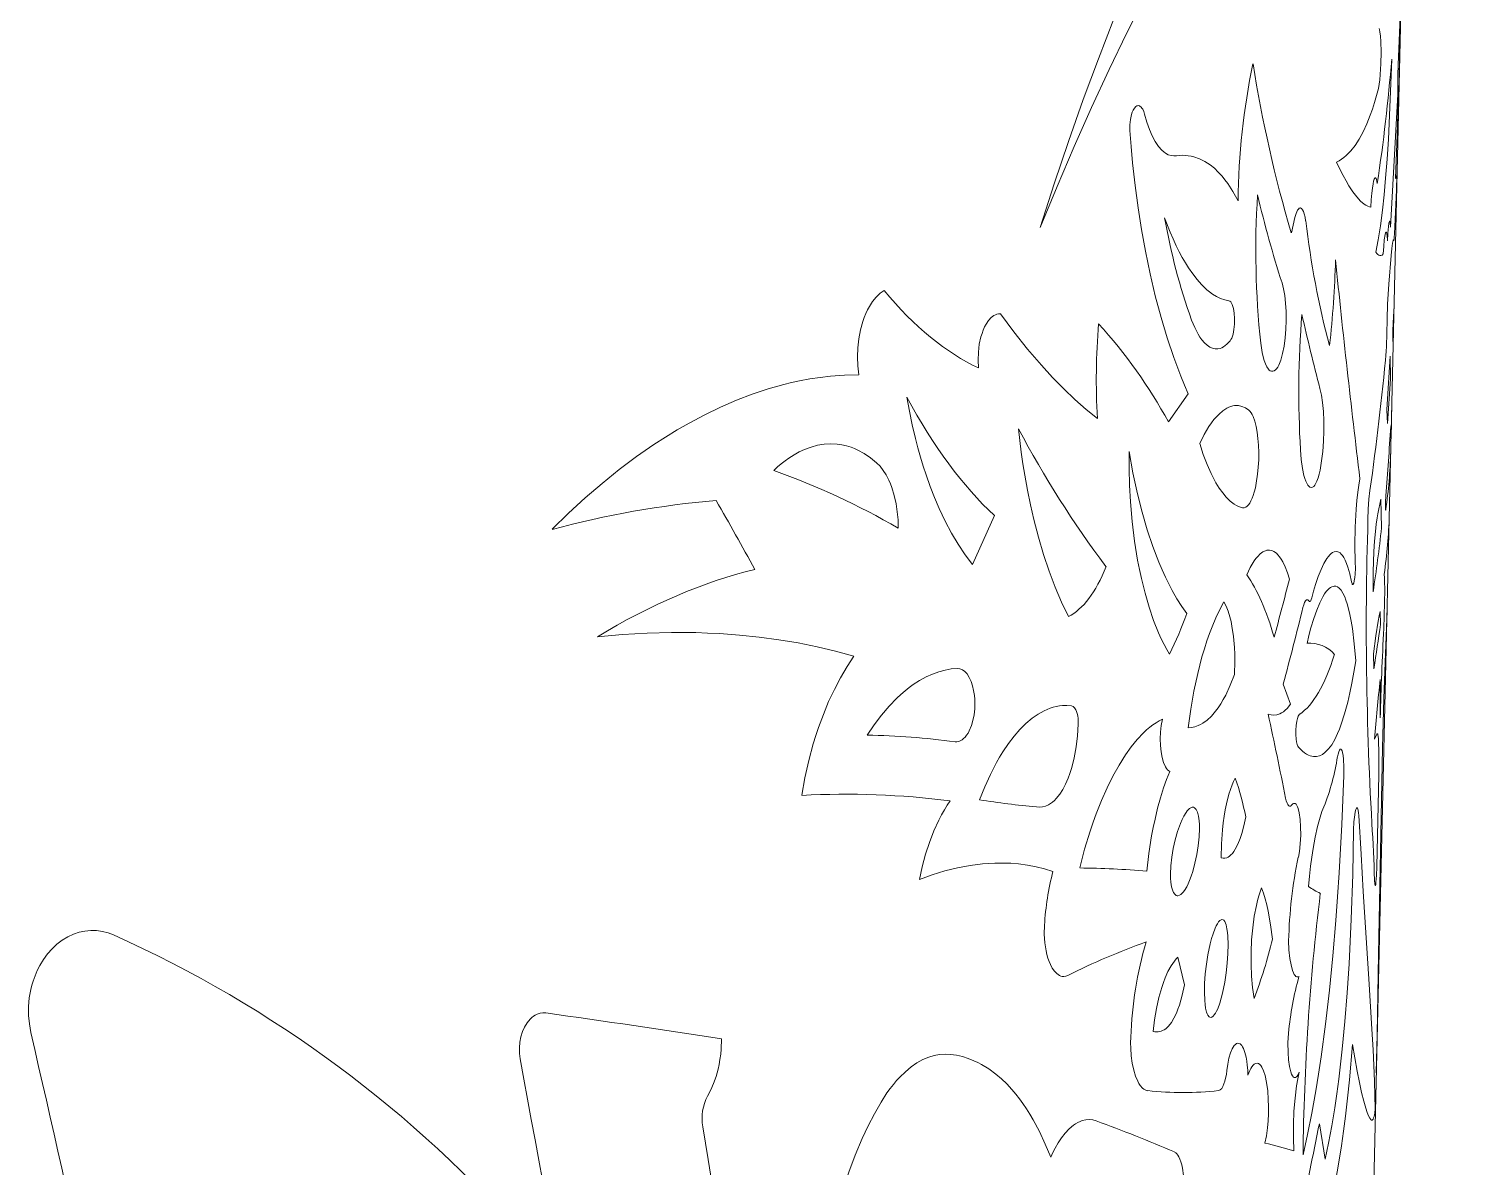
# Model space of a CAD drawing. Extents: x -234 to 858, y -95 to 532.
# Drawn here: x 843.21 to 857.63, y 123.88 to 135.38 of the extents above; entities that cross this region are included whole.
import ezdxf

# ---------------------------------------------------------------- set-up
doc = ezdxf.new("R2010")
doc.units = 0
doc.header["$LTSCALE"] = 7
doc.header["$MEASUREMENT"] = 0
doc.layers.add('8', color=250, linetype='CONTINUOUS', lineweight=15)

msp = doc.modelspace()

# ---------------------------------------------------------------- linework, layer by layer
at = {"layer": '8'}
msp.add_line((855.2292, 56.2445), (857.6278, 159.7286), dxfattribs=at)
at = {"layer": '8', "ltscale": 0.011979}
msp.add_line((857.0402, 135.0148), (857.0604, 135.4935), dxfattribs=at)
at = {"layer": '8', "ltscale": 0.033656}
msp.add_line((856.9634, 133.3707), (857.0353, 134.715), dxfattribs=at)
at = {"layer": '8', "ltscale": 0.011062}
msp.add_line((857.031, 134.3037), (857.0126, 133.8616), dxfattribs=at)
at = {"layer": '8', "ltscale": 0.00393}
msp.add_line((855.9977, 133.4685), (855.9612, 133.3156), dxfattribs=at)
at = {"layer": '8', "ltscale": 0.007292}
msp.add_line((856.9695, 133.0861), (856.9458, 132.7954), dxfattribs=at)
at = {"layer": '8', "ltscale": 0.013618}
msp.add_line((856.9586, 132.0715), (856.9268, 131.5277), dxfattribs=at)
at = {"layer": '8', "ltscale": 0.005784}
msp.add_line((856.9613, 131.8401), (856.9586, 132.0715), dxfattribs=at)
at = {"layer": '8', "ltscale": 0.011227}
msp.add_line((856.9312, 131.3921), (856.9613, 131.8401), dxfattribs=at)
at = {"layer": '8', "ltscale": 0.008666}
msp.add_line((854.9199, 131.6911), (854.72, 131.408), dxfattribs=at)
at = {"layer": '8', "ltscale": 0.000414795}
msp.add_line((856.9771, 131.6534), (856.9767, 131.6368), dxfattribs=at)
at = {"layer": '8', "ltscale": 0.003392}
msp.add_line((856.9268, 131.5277), (856.9312, 131.3921), dxfattribs=at)
at = {"layer": '8', "ltscale": 0.003773}
msp.add_line((856.8655, 130.6266), (856.834, 130.479), dxfattribs=at)
at = {"layer": '8', "ltscale": 0.007226}
msp.add_line((856.8723, 130.3377), (856.8655, 130.6266), dxfattribs=at)
at = {"layer": '8', "ltscale": 0.013532}
msp.add_line((852.7429, 129.9672), (852.9631, 130.4617), dxfattribs=at)
at = {"layer": '8', "ltscale": 0.003262}
msp.add_line((856.8605, 129.3634), (856.8588, 129.4939), dxfattribs=at)
at = {"layer": '8', "ltscale": 0.003707}
msp.add_line((856.7891, 129.0652), (856.7929, 128.917), dxfattribs=at)
at = {"layer": '8', "ltscale": 0.005359}
msp.add_line((855.9538, 128.5592), (855.8797, 128.7603), dxfattribs=at)
at = {"layer": '8', "ltscale": 0.009675}
msp.add_line((856.8587, 128.8079), (856.8582, 128.4209), dxfattribs=at)
at = {"layer": '8', "ltscale": 0.001182}
msp.add_line((856.8222, 128.2497), (856.8017, 128.2071), dxfattribs=at)
at = {"layer": '8', "ltscale": 0.023292}
msp.add_line((856.823, 126.9173), (856.8438, 127.8487), dxfattribs=at)
at = {"layer": '8', "ltscale": 0.007191}
msp.add_line((854.8809, 125.7268), (854.8153, 126.0068), dxfattribs=at)
at = {"layer": '8', "ltscale": 0.009065}
msp.add_line((856.3011, 123.9674), (856.2438, 124.3255), dxfattribs=at)
at = {"layer": '8'}
for points in [[(855.9126, 138.9893), (855.7627, 138.7449), (855.6087, 138.4829), (855.4515, 138.2043), (855.2616, 137.8526), (855.1658, 137.6687), (855.0696, 137.4797), (854.9248, 137.187), (854.78, 136.8836), (854.6357, 136.57), (854.4922, 136.2469), (854.33, 135.8663), (854.1701, 135.4746), (854.0132, 135.0722), (853.8598, 134.6599), (853.7105, 134.2383), (853.5657, 133.8079), (853.4259, 133.3693)], [(853.4259, 133.3693), (853.5959, 133.7822), (853.7689, 134.1856), (853.9444, 134.5789), (854.1219, 134.9617), (854.3008, 135.3332), (854.4804, 135.693)], [(856.8472, 135.3761), (856.8516, 135.3624), (856.8555, 135.3432), (856.8612, 135.2984), (856.865, 135.2448), (856.8676, 135.1371), (856.8655, 135.0219), (856.8592, 134.9118), (856.8543, 134.8601), (856.8485, 134.8156), (856.8401, 134.7719)], [(856.9746, 135.069), (856.9602, 134.6597), (856.9403, 134.2602), (856.9276, 134.0589), (856.9131, 133.866), (856.8982, 133.6998), (856.8816, 133.5436), (856.8612, 133.3864), (856.8384, 133.2444), (856.813, 133.1211)], [(857.0475, 134.7746), (857.0471, 134.7807), (857.0469, 134.7814), (857.0468, 134.7816), (857.0467, 134.7814), (857.0466, 134.7811), (857.0461, 134.7776), (857.0439, 134.7474), (857.0393, 134.6461), (857.0351, 134.5146), (857.031, 134.3037)], [(856.8401, 134.7719), (856.8006, 134.6302), (856.7795, 134.5641), (856.7574, 134.5013), (856.7226, 134.4134), (856.6856, 134.3334), (856.6464, 134.2615), (856.605, 134.1978), (856.5614, 134.1426), (856.5157, 134.0959), (856.4919, 134.0759), (856.4676, 134.058), (856.4429, 134.0424), (856.4178, 134.0291)], [(854.4786, 134.5135), (854.4704, 134.5398), (854.4603, 134.5626), (854.4529, 134.5746), (854.4449, 134.5845), (854.4331, 134.594), (854.4208, 134.5987), (854.4081, 134.5982), (854.4, 134.5953), (854.3921, 134.5902), (854.377, 134.5746), (854.3637, 134.5528), (854.3547, 134.5324), (854.3472, 134.5098), (854.3362, 134.4596), (854.3308, 134.4044), (854.3314, 134.3486)], [(854.8031, 134.0927), (854.7748, 134.0904), (854.7465, 134.094), (854.7185, 134.1036), (854.6908, 134.119), (854.6728, 134.1323), (854.6551, 134.1481), (854.621, 134.1865), (854.5872, 134.236), (854.5561, 134.2937), (854.5278, 134.3586), (854.5024, 134.4301), (854.4786, 134.5135)], [(854.3314, 134.3486), (854.344, 134.1845), (854.359, 134.0214), (854.3843, 133.7929), (854.4141, 133.5688), (854.4486, 133.3487), (854.4878, 133.1317), (854.5353, 132.9016), (854.588, 132.678), (854.6456, 132.4619), (854.7079, 132.2541), (854.7745, 132.0557), (854.8453, 131.8677), (854.8822, 131.7779), (854.9199, 131.6911)], [(855.4241, 133.6378), (855.372, 133.7321), (855.3188, 133.8137), (855.2911, 133.851), (855.2627, 133.8859), (855.2238, 133.9285), (855.1837, 133.9666), (855.1424, 134), (855.0892, 134.035), (855.0345, 134.0624), (854.9784, 134.0819), (854.9498, 134.0887), (854.921, 134.0935), (854.8919, 134.0963), (854.8625, 134.0971), (854.8031, 134.0927)], [(856.4178, 134.0291), (856.4513, 133.9579), (856.4846, 133.8924), (856.514, 133.8384), (856.5431, 133.7892), (856.5833, 133.7281), (856.6223, 133.6769), (856.6601, 133.6359), (856.6964, 133.6052), (856.7145, 133.5936), (856.732, 133.5848), (856.7485, 133.5789), (856.7645, 133.5756)], [(856.7645, 133.5756), (856.7679, 133.6466), (856.7732, 133.715), (856.7788, 133.7653), (856.7855, 133.8085), (856.7917, 133.8369), (856.7984, 133.858), (856.803, 133.8669), (856.8053, 133.8696), (856.8079, 133.8713), (856.811, 133.8713), (856.8122, 133.8706), (856.8146, 133.8681), (856.8181, 133.8617), (856.8213, 133.8522), (856.8286, 133.8129)], [(856.1054, 133.4362), (856.0997, 133.4726), (856.0922, 133.5053), (856.0841, 133.5296), (856.0748, 133.5485), (856.0641, 133.5614), (856.0584, 133.5648), (856.0526, 133.5661), (856.0468, 133.5652), (856.0409, 133.5623), (856.0327, 133.5547), (856.0247, 133.5432), (856.017, 133.5283), (856.0099, 133.5105), (855.9977, 133.4685)], [(855.3306, 132.6291), (855.2889, 132.6375), (855.2471, 132.6518), (855.2053, 132.6719), (855.1637, 132.6977), (855.136, 132.718), (855.1085, 132.7406), (855.0541, 132.7931), (855.0094, 132.8437), (854.9656, 132.9003), (854.9228, 132.9626), (854.8913, 133.0129), (854.8606, 133.0661), (854.8293, 133.1245), (854.7989, 133.1855), (854.7678, 133.2528), (854.7376, 133.3231), (854.6818, 133.4679)], [(856.9309, 133.2332), (856.9356, 133.3129), (856.9418, 133.3797), (856.9464, 133.4121), (856.951, 133.4303), (856.9521, 133.4324), (856.9533, 133.4336), (856.9538, 133.4338), (856.9547, 133.4336), (856.9554, 133.433), (856.9564, 133.4313), (856.9582, 133.4251), (856.9603, 133.4118), (856.9634, 133.3707)], [(856.8892, 133.1018), (856.8937, 133.1783), (856.8998, 133.245), (856.9076, 133.2974), (856.9118, 133.3136), (856.9148, 133.3199), (856.9164, 133.3214), (856.9175, 133.3217), (856.9185, 133.3213), (856.9192, 133.3207), (856.9206, 133.3187), (856.9243, 133.3058), (856.927, 133.2869), (856.9309, 133.2332)], [(856.9933, 133.2385), (856.9922, 133.2421), (856.9916, 133.2431), (856.991, 133.2437), (856.9904, 133.2437), (856.9897, 133.2433), (856.989, 133.2424), (856.9876, 133.2391), (856.9819, 133.2099), (856.9756, 133.1572), (856.9695, 133.0861)], [(857.0032, 133.3234), (856.9986, 133.2551), (856.9961, 133.2386), (856.9955, 133.2367), (856.9951, 133.2361), (856.9948, 133.2359), (856.9945, 133.2359), (856.9942, 133.2361), (856.9939, 133.2366), (856.9933, 133.2385)], [(856.813, 133.1211), (856.8243, 133.1061), (856.8353, 133.095), (856.8441, 133.0889), (856.8528, 133.0854), (856.8654, 133.0851), (856.8775, 133.0906), (856.8892, 133.1018)], [(855.6524, 132.2009), (855.6585, 132.1538), (855.6664, 132.1077), (855.676, 132.0646), (855.687, 132.026), (855.6996, 131.9919), (855.7136, 131.9631), (855.7289, 131.9407), (855.7383, 131.9309), (855.7479, 131.9236), (855.761, 131.9182), (855.7743, 131.9178), (855.7875, 131.9223), (855.7997, 131.931), (855.8117, 131.9437), (855.8232, 131.9604), (855.8341, 131.9805), (855.8539, 132.0293), (855.8727, 132.096), (855.8876, 132.171), (855.8989, 132.255), (855.9062, 132.3429), (855.9093, 132.4319), (855.9084, 132.5208), (855.9036, 132.604), (855.8948, 132.6826), (855.8827, 132.7504), (855.8671, 132.8096)], [(851.8498, 132.7341), (851.829, 132.7206), (851.8087, 132.7049), (851.77, 132.6675), (851.7342, 132.6228), (851.7017, 132.5719), (851.6831, 132.5372), (851.6659, 132.5005), (851.6498, 132.461), (851.6353, 132.4198), (851.6116, 132.335), (851.5944, 132.2463), (851.584, 132.1552), (851.5804, 132.0632), (851.5835, 131.9715), (851.5935, 131.8815)], [(855.343, 132.2251), (855.3515, 132.2379), (855.3594, 132.2538), (855.3723, 132.2933), (855.3815, 132.3394), (855.3872, 132.3949), (855.3882, 132.4516), (855.3847, 132.5033), (855.3767, 132.5514), (855.3712, 132.5726), (855.3645, 132.5912), (855.3571, 132.6062), (855.3487, 132.618), (855.3399, 132.6257), (855.3306, 132.6291)], [(853.0234, 132.4986), (853.0059, 132.4981), (852.9884, 132.4944), (852.9733, 132.4888), (852.9586, 132.481), (852.9302, 132.4592), (852.9038, 132.4299), (852.8798, 132.394), (852.8645, 132.3653), (852.8507, 132.3343), (852.8383, 132.3007), (852.8275, 132.2654), (852.8111, 132.1913), (852.8014, 132.1122), (852.7988, 132.0315), (852.8035, 131.9518)], [(854.0028, 131.4424), (853.8898, 131.534), (853.7766, 131.6336), (853.6633, 131.7412), (853.5501, 131.8564), (853.4375, 131.979), (853.3674, 132.0592), (853.2977, 132.142), (853.1596, 132.3154), (853.0234, 132.4986)], [(856.9985, 132.5743), (856.9941, 132.4718), (856.9873, 132.3291), (856.9853, 132.2463), (856.9858, 132.2242), (856.9864, 132.2186), (856.9867, 132.2179), (856.9868, 132.2177), (856.9869, 132.2177), (856.987, 132.2178), (856.9872, 132.2181), (856.9875, 132.219), (856.9898, 132.2428), (856.9925, 132.3189)], [(854.9543, 132.4348), (854.9857, 132.3584), (855.0204, 132.2914), (855.0388, 132.2619), (855.0579, 132.2354), (855.0842, 132.2047), (855.1115, 132.1799), (855.1394, 132.1613), (855.1653, 132.15), (855.1914, 132.1442), (855.2176, 132.144), (855.2436, 132.1494), (855.2603, 132.1559), (855.2767, 132.1646), (855.294, 132.1765), (855.311, 132.1907), (855.343, 132.2251)], [(851.5935, 131.8815), (851.4514, 131.8788), (851.3079, 131.8686), (851.2041, 131.8566), (851.0997, 131.8409), (850.9949, 131.8212), (850.916, 131.8041), (850.8368, 131.7848), (850.6779, 131.74), (850.5185, 131.6869), (850.3589, 131.6258), (850.1991, 131.5567), (850.0395, 131.4798), (849.8803, 131.3954), (849.7613, 131.3271), (849.6428, 131.2548), (849.5247, 131.1784), (849.4366, 131.1186), (849.3489, 131.0565), (849.1747, 130.926), (849.0025, 130.7872), (848.8326, 130.6403), (848.6651, 130.4856), (848.5004, 130.3235)], [(852.0807, 131.6554), (852.1056, 131.5149), (852.1339, 131.3763), (852.1658, 131.2401), (852.1905, 131.145), (852.2169, 131.0513), (852.2443, 130.9612), (852.2734, 130.8727), (852.315, 130.756), (852.3595, 130.6427), (852.4068, 130.5329), (852.467, 130.4064), (852.5309, 130.286), (852.5983, 130.1723), (852.669, 130.0659), (852.7429, 129.9672)], [(856.0537, 131.1241), (856.0612, 131.0272), (856.0735, 130.9374), (856.0881, 130.8678), (856.0967, 130.8373), (856.1062, 130.8104), (856.116, 130.7882), (856.1264, 130.7702), (856.1363, 130.7579), (856.1465, 130.7495), (856.16, 130.7449), (856.1736, 130.7474), (856.187, 130.757), (856.1968, 130.7686), (856.2063, 130.7838), (856.219, 130.8107), (856.2307, 130.843), (856.2414, 130.8801), (856.251, 130.9212), (856.267, 131.0135), (856.2783, 131.1099), (856.2857, 131.2114), (856.2891, 131.3143), (856.2886, 131.4166), (856.2843, 131.512), (856.2762, 131.6017), (856.265, 131.6777), (856.2502, 131.7431)], [(856.9767, 131.6368), (856.9707, 131.385), (856.9674, 131.2736), (856.9661, 131.2466), (856.9657, 131.2437), (856.9656, 131.2431), (856.9655, 131.243), (856.9654, 131.243), (856.9654, 131.2431), (856.9652, 131.2437), (856.9644, 131.2668), (856.9643, 131.3599)], [(855.5321, 131.525), (855.4979, 131.5484), (855.4624, 131.5641), (855.426, 131.572), (855.3889, 131.572), (855.3699, 131.5689), (855.3509, 131.5638), (855.3303, 131.5561), (855.3098, 131.5461), (855.2702, 131.5204), (855.2309, 131.4866), (855.2052, 131.46), (855.1799, 131.4302), (855.1546, 131.3967), (855.1297, 131.3603), (855.0818, 131.2794), (855.0364, 131.1883)], [(855.4681, 130.5407), (855.4856, 130.5405), (855.5, 130.5457), (855.5143, 130.5557), (855.5277, 130.5697), (855.5406, 130.5876), (855.5533, 130.6104), (855.5652, 130.6366), (855.5762, 130.6662), (855.5864, 130.6986), (855.5977, 130.7426), (855.6074, 130.7894), (855.6207, 130.8788), (855.6276, 130.9513), (855.6313, 131.025), (855.632, 131.0984), (855.6296, 131.171), (855.6244, 131.2392), (855.6161, 131.3043), (855.6053, 131.3624), (855.5918, 131.4148), (855.5747, 131.4619), (855.5649, 131.482), (855.5545, 131.4995), (855.5436, 131.5139), (855.5321, 131.525)], [(853.2072, 131.3379), (853.2345, 131.1021), (853.251, 130.9856), (853.2693, 130.8701), (853.2967, 130.7182), (853.3272, 130.5687), (853.361, 130.4219), (853.4077, 130.2429), (853.4592, 130.0693), (853.5153, 129.9018), (853.576, 129.7412), (853.641, 129.5882), (853.7101, 129.4436)], [(851.7742, 130.9953), (851.713, 131.0452), (851.6493, 131.0879), (851.5835, 131.1232), (851.5499, 131.1379), (851.5158, 131.1507), (851.4698, 131.1647), (851.4232, 131.175), (851.376, 131.1817), (851.3106, 131.185), (851.2446, 131.1814), (851.1787, 131.1708), (851.1128, 131.1535), (851.0475, 131.1296), (850.9937, 131.1047), (850.9405, 131.0755), (850.8882, 131.042), (850.8499, 131.0146), (850.8123, 130.9849), (850.7745, 130.9525), (850.7375, 130.918)], [(855.0364, 131.1883), (855.0723, 131.0796), (855.111, 130.9781), (855.1524, 130.8849), (855.176, 130.8379), (855.2003, 130.7938), (855.2337, 130.7396), (855.268, 130.6911), (855.3032, 130.6487), (855.3437, 130.6087), (855.3848, 130.5771), (855.4061, 130.5643), (855.4274, 130.5539), (855.4477, 130.5462), (855.4681, 130.5407)], [(854.323, 131.1072), (854.3228, 130.9379), (854.3272, 130.7692), (854.3363, 130.6018), (854.3537, 130.4008), (854.3781, 130.2036), (854.4094, 130.0117), (854.4277, 129.9182), (854.4475, 129.8265), (854.4844, 129.6785), (854.5257, 129.5372), (854.5712, 129.4039), (854.6209, 129.2797), (854.6479, 129.2197), (854.6759, 129.1625), (854.7031, 129.1115), (854.7311, 129.0632)], [(854.9061, 129.4741), (854.8557, 129.5451), (854.8065, 129.6227), (854.7586, 129.7065), (854.724, 129.7728), (854.6903, 129.8421), (854.657, 129.9154), (854.6247, 129.9915), (854.5638, 130.1508), (854.5072, 130.3197), (854.4552, 130.4974), (854.408, 130.6828), (854.3625, 130.8917), (854.323, 131.1072)], [(851.9924, 130.3347), (851.9902, 130.4181), (851.9829, 130.5008), (851.9709, 130.5815), (851.9522, 130.6658), (851.9277, 130.7458), (851.9133, 130.7839), (851.8974, 130.8203), (851.871, 130.8717), (851.8416, 130.9184), (851.8092, 130.9598), (851.7742, 130.9953)], [(856.6067, 129.9907), (856.6028, 130.165), (856.6058, 130.3465), (856.6155, 130.5258), (856.6232, 130.6146), (856.6325, 130.6982), (856.6425, 130.7695), (856.6537, 130.8332)], [(856.9135, 130.661), (856.9107, 130.6003), (856.9106, 130.5396), (856.912, 130.5189), (856.9123, 130.5178), (856.9125, 130.5175), (856.9127, 130.5173), (856.9129, 130.5173), (856.9129, 130.5174), (856.9131, 130.5176), (856.9135, 130.5187), (856.9143, 130.5228)], [(856.834, 130.479), (856.8264, 130.4393), (856.8174, 130.3764), (856.8092, 130.3015), (856.8011, 130.2046), (856.7947, 130.0997), (856.7874, 129.8943), (856.7869, 129.6941)], [(855.9415, 129.819), (855.921, 129.8851), (855.8985, 129.9444), (855.874, 129.996), (855.8586, 130.0226), (855.8425, 130.046), (855.8263, 130.0656), (855.8096, 130.082), (855.7833, 130.1005), (855.7698, 130.1068), (855.7561, 130.111), (855.7422, 130.1131), (855.7282, 130.1132), (855.714, 130.1113), (855.6998, 130.1073), (855.6736, 130.0947), (855.6474, 130.0753), (855.6214, 130.0496), (855.6038, 130.0283), (855.5864, 130.0042), (855.5663, 129.9725), (855.5468, 129.9373), (855.5122, 129.8641)], [(856.1672, 129.6308), (856.186, 129.7007), (856.2055, 129.7664), (856.2326, 129.8467), (856.2608, 129.9177), (856.2897, 129.9784), (856.319, 130.0277), (856.3347, 130.0491), (856.3504, 130.0668), (856.3641, 130.0792), (856.3776, 130.0887), (856.3951, 130.0968), (856.4124, 130.0997), (856.4292, 130.0974), (856.4414, 130.0924), (856.4533, 130.0846), (856.4653, 130.0736), (856.477, 130.0598), (856.4915, 130.0377), (856.5054, 130.011), (856.519, 129.9789), (856.5319, 129.9423), (856.5516, 129.8727), (856.5691, 129.7931)], [(856.5691, 129.7931), (856.5736, 129.7761), (856.5761, 129.7705), (856.5789, 129.7672), (856.5803, 129.7665), (856.5816, 129.7663), (856.584, 129.7674), (856.5865, 129.7702), (856.5911, 129.7807), (856.5969, 129.8045), (856.6016, 129.8361), (856.6049, 129.8717), (856.6075, 129.9316), (856.6067, 129.9907)], [(856.612, 128.9973), (856.5967, 129.1674), (856.5773, 129.3216), (856.5653, 129.3958), (856.5519, 129.4646), (856.5387, 129.5214), (856.5244, 129.573), (856.5124, 129.6095), (856.4997, 129.6422), (856.4818, 129.6795), (856.4627, 129.7092), (856.4427, 129.7309), (856.4271, 129.7419), (856.411, 129.7482), (856.3944, 129.7497), (856.3821, 129.7479), (856.3697, 129.7435), (856.3564, 129.7361), (856.3431, 129.7261), (856.3284, 129.7121), (856.3137, 129.6949), (856.2965, 129.6711), (856.2794, 129.6432), (856.2479, 129.5815), (856.2171, 129.5077), (856.1874, 129.4231), (856.1591, 129.329), (856.1389, 129.253), (856.1197, 129.1727)], [(856.8945, 129.3238), (856.8998, 129.4515), (856.903, 129.5851), (856.9041, 129.7131), (856.903, 129.7999), (856.9016, 129.8353), (856.8985, 129.8718)], [(855.2796, 129.5909), (855.2384, 129.5147), (855.1986, 129.4311), (855.1607, 129.3407), (855.1342, 129.2709), (855.1088, 129.198), (855.0832, 129.1181), (855.0589, 129.0353), (855.0156, 128.867), (854.9777, 128.6908), (854.9454, 128.5084), (854.9189, 128.321)], [(855.3877, 128.858), (855.3912, 128.9943), (855.3901, 129.0623), (855.3871, 129.1295), (855.3774, 129.2401), (855.3619, 129.3445), (855.352, 129.3936), (855.3405, 129.4401), (855.3229, 129.4973), (855.3025, 129.548), (855.2796, 129.5909)], [(856.0778, 129.5342), (856.0857, 129.562), (856.0949, 129.5851), (856.1043, 129.6015), (856.1143, 129.6111), (856.1202, 129.6132), (856.1261, 129.6126), (856.1325, 129.6087), (856.1386, 129.6016)], [(856.1386, 129.6016), (856.1436, 129.5966), (856.1462, 129.5957), (856.1501, 129.5965), (856.1522, 129.5979), (856.1564, 129.6029), (856.1622, 129.6148), (856.1672, 129.6308)], [(856.8588, 129.4939), (856.8478, 129.4515), (856.8362, 129.3958), (856.8124, 129.2495), (856.7891, 129.0652)], [(856.9269, 129.4873), (856.925, 129.4199), (856.9121, 129.0702), (856.8959, 128.6147), (856.8821, 128.1196)], [(848.9565, 129.2397), (849.2082, 129.2616), (849.4573, 129.2758), (849.7036, 129.2821), (849.8263, 129.2823), (849.9483, 129.2805), (850.0679, 129.2767), (850.1867, 129.2709), (850.3896, 129.2563), (850.5898, 129.2357), (850.7872, 129.2092), (850.9815, 129.1767), (851.1728, 129.1383), (851.3609, 129.0938), (851.5457, 129.0434)], [(851.5457, 129.0434), (851.4758, 128.938), (851.4097, 128.8259), (851.3477, 128.7079), (851.2899, 128.5843), (851.2365, 128.4558), (851.1876, 128.3228), (851.1605, 128.2412), (851.1351, 128.1583), (851.0894, 127.989), (851.0507, 127.8158), (851.0191, 127.6395)], [(852.5889, 128.9199), (852.5273, 128.9144), (852.4654, 128.9033), (852.4035, 128.8866), (852.338, 128.8628), (852.2729, 128.8331), (852.2083, 128.7974), (852.1444, 128.7561), (852.1025, 128.7256), (852.0611, 128.6927), (852.0199, 128.6573), (851.9792, 128.6196), (851.9001, 128.5381), (851.8237, 128.4484), (851.7504, 128.3512), (851.6804, 128.247)], [(852.5658, 128.1795), (852.5857, 128.179), (852.6056, 128.183), (852.6251, 128.1913), (852.6394, 128.2004), (852.6531, 128.2116), (852.6684, 128.2273), (852.6827, 128.2453), (852.6969, 128.2671), (852.7098, 128.2909), (852.7311, 128.342), (852.7466, 128.3955), (852.7577, 128.4528), (852.7642, 128.5121), (852.7661, 128.5715), (852.7648, 128.6097), (852.7615, 128.6475), (852.754, 128.6969), (852.743, 128.7443), (852.7286, 128.7882), (852.7097, 128.8294), (852.6871, 128.8645), (852.665, 128.8887), (852.6408, 128.9065), (852.6152, 128.9171), (852.5889, 128.9199)], [(856.0328, 128.1244), (856.073, 128.0845), (856.0931, 128.0684), (856.1132, 128.055), (856.133, 128.0444), (856.1527, 128.0365), (856.1841, 128.0296), (856.215, 128.0299), (856.2453, 128.0372), (856.275, 128.0517), (856.304, 128.0732), (856.3369, 128.107), (856.3686, 128.1501), (856.3991, 128.2021), (856.4281, 128.2625), (856.4468, 128.3073), (856.4648, 128.3556), (856.499, 128.4619), (856.5308, 128.5804), (856.5522, 128.6725), (856.5723, 128.7699), (856.5928, 128.881), (856.612, 128.9973)], [(854.9189, 128.321), (854.9534, 128.3233), (854.9876, 128.3303), (855.0214, 128.3421), (855.0444, 128.3529), (855.067, 128.3659), (855.1115, 128.3982), (855.1545, 128.4387), (855.1961, 128.4871), (855.2228, 128.5233), (855.2488, 128.5627), (855.2741, 128.6054), (855.2986, 128.6509), (855.3449, 128.7496), (855.3877, 128.858)], [(853.7421, 128.5423), (853.6961, 128.5463), (853.6496, 128.5451), (853.6191, 128.5417), (853.5885, 128.5361), (853.5576, 128.5283), (853.5266, 128.5184), (853.4652, 128.4924), (853.4044, 128.4583), (853.3444, 128.4165), (853.2819, 128.3639), (853.2208, 128.3035), (853.1615, 128.2355), (853.1042, 128.1606), (853.0491, 128.0792), (853.016, 128.0253), (852.9837, 127.9692), (852.9225, 127.8509), (852.8657, 127.7251), (852.8135, 127.5929)], [(853.8101, 128.3566), (853.8082, 128.4129), (853.8044, 128.4399), (853.7986, 128.4655), (853.7922, 128.4854), (853.7845, 128.5031), (853.7722, 128.5225), (853.7577, 128.5361), (853.7421, 128.5423)], [(855.7261, 128.4594), (855.7558, 128.4502), (855.7854, 128.4472), (855.8147, 128.4506), (855.8437, 128.4602), (855.8628, 128.47), (855.8816, 128.4826), (855.9001, 128.4979), (855.9183, 128.5158), (855.9538, 128.5592)], [(856.0452, 128.4588), (856.042, 128.4566), (856.0358, 128.4489), (856.0299, 128.4371), (856.0224, 128.4146), (856.0164, 128.3872), (856.0104, 128.3438), (856.0074, 128.2977), (856.0073, 128.2515), (856.0102, 128.2073), (856.0143, 128.1774), (856.0203, 128.1513), (856.0262, 128.1352), (856.0328, 128.1244)], [(853.3876, 127.5227), (853.4187, 127.5195), (853.4498, 127.522), (853.4807, 127.5302), (853.511, 127.544), (853.5308, 127.5561), (853.5501, 127.5706), (853.569, 127.5873), (853.5873, 127.606), (853.6223, 127.6495), (853.6536, 127.6983), (853.6823, 127.753), (853.7083, 127.8129), (853.7254, 127.8596), (853.7411, 127.9083), (853.7558, 127.9614), (853.7688, 128.0162), (853.7892, 128.1269), (853.8029, 128.2409), (853.8101, 128.3566)], [(854.659, 128.4083), (854.6271, 128.3915), (854.5953, 128.3721), (854.5634, 128.3501), (854.5315, 128.3255), (854.4998, 128.2984), (854.4683, 128.2689), (854.406, 128.203), (854.3451, 128.1286), (854.286, 128.0462), (854.2214, 127.9441), (854.1594, 127.8331), (854.1002, 127.7139), (854.044, 127.5873), (853.9911, 127.454), (853.9597, 127.3676), (853.9298, 127.279), (853.8741, 127.0959), (853.8244, 126.9059)], [(854.7342, 127.8784), (854.7228, 127.8857), (854.7119, 127.8961), (854.7004, 127.9106), (854.6897, 127.9282), (854.6718, 127.9687), (854.6564, 128.0208), (854.6456, 128.0785), (854.6391, 128.1413), (854.6368, 128.2093), (854.6394, 128.2771), (854.6468, 128.3445), (854.659, 128.4083)], [(856.8438, 127.8487), (856.8456, 127.9704), (856.8452, 128.0848), (856.8424, 128.1754), (856.84, 128.2117), (856.8351, 128.2488), (856.8326, 128.2573), (856.8312, 128.2598), (856.8298, 128.2611), (856.8283, 128.2612), (856.8269, 128.2601), (856.8254, 128.2578), (856.8222, 128.2497)], [(856.4914, 127.8375), (856.4921, 127.9227), (856.4881, 128.0023), (856.4836, 128.0409), (856.4775, 128.0727), (856.4726, 128.0885), (856.4671, 128.0994), (856.4629, 128.1039), (856.4606, 128.1049), (856.4572, 128.1051), (856.4536, 128.1033), (856.4465, 128.0942), (856.4396, 128.078), (856.4333, 128.0558), (856.4276, 128.0291)], [(856.8821, 128.1196), (856.867, 127.4215), (856.8419, 126.0353), (856.8274, 125.2273), (856.8191, 124.8376)], [(854.5036, 126.8739), (854.5238, 127.0534), (854.5509, 127.2293), (854.567, 127.3152), (854.5848, 127.3995), (854.611, 127.5088), (854.6401, 127.614), (854.6719, 127.7146), (854.7021, 127.7988), (854.7342, 127.8784)], [(855.3944, 127.8125), (855.3783, 127.7798), (855.3629, 127.7435), (855.3464, 127.6989), (855.3312, 127.6509), (855.3061, 127.5542), (855.2934, 127.4927), (855.2823, 127.429), (855.2725, 127.3602), (855.2646, 127.2898), (855.2546, 127.1496), (855.2521, 127.0083)], [(856.0794, 124.0119), (856.1254, 124.2182), (856.1683, 124.4335), (856.208, 124.6562), (856.2357, 124.8268), (856.2616, 124.9998), (856.3059, 125.331), (856.3452, 125.6714), (856.3798, 126.0198), (856.41, 126.3748), (856.4278, 126.6145), (856.4439, 126.8563), (856.4709, 127.3447), (856.4914, 127.8375)], [(852.517, 127.5833), (852.4873, 127.5388), (852.4586, 127.4922), (852.4301, 127.4417), (852.4029, 127.3891), (852.3529, 127.2802), (852.3082, 127.1647), (852.2687, 127.0438), (852.2347, 126.9183), (852.2063, 126.7891)], [(855.9657, 127.5419), (855.9602, 127.5352), (855.9543, 127.5307), (855.9484, 127.5286), (855.9425, 127.5288), (855.9367, 127.5315), (855.9311, 127.5365), (855.924, 127.5466), (855.9174, 127.5603), (855.9095, 127.5838), (855.9029, 127.6117)], [(855.0123, 127.47), (854.9993, 127.4969), (854.9918, 127.5065), (854.9836, 127.5134), (854.9718, 127.5185), (854.9593, 127.5188), (854.9462, 127.5145), (854.9344, 127.5071), (854.9223, 127.4966), (854.9102, 127.4832), (854.8982, 127.4671), (854.8746, 127.4282), (854.8575, 127.3939), (854.8412, 127.3562), (854.8115, 127.2729), (854.7883, 127.1906), (854.769, 127.1034), (854.7543, 127.0145), (854.7449, 126.9263), (854.7415, 126.842), (854.7423, 126.8016), (854.7452, 126.7631), (854.7525, 126.7147), (854.7639, 126.6748)], [(854.7639, 126.6748), (854.7705, 126.6599), (854.7836, 126.6404), (854.7909, 126.6336), (854.7987, 126.6289), (854.8068, 126.6262), (854.8152, 126.6256), (854.8326, 126.6303), (854.8448, 126.6378), (854.8569, 126.6483), (854.8691, 126.6617), (854.8812, 126.6778), (854.9047, 126.7167), (854.9196, 126.7468), (854.9338, 126.7797), (854.9507, 126.8244), (854.9662, 126.872), (854.9884, 126.9543), (855.0069, 127.0415), (855.0209, 127.1304), (855.0298, 127.2186), (855.0331, 127.3029), (855.0323, 127.3432), (855.0298, 127.3817), (855.023, 127.4301), (855.0123, 127.47)], [(856.0319, 127.015), (856.0423, 127.0706), (856.0514, 127.1505), (856.0558, 127.2354), (856.0552, 127.3197), (856.05, 127.3955), (856.0399, 127.4641), (856.0293, 127.506), (856.0231, 127.5232), (856.0163, 127.5374), (856.0089, 127.5482), (856.001, 127.5553), (855.9952, 127.5581), (855.9833, 127.5575), (855.9773, 127.5542), (855.9657, 127.5419)], [(856.2894, 127.523), (856.2702, 127.4746), (856.2517, 127.4191), (856.2257, 127.3245), (856.2021, 127.2185), (856.181, 127.1032), (856.1675, 127.0151), (856.1556, 126.9238), (856.1444, 126.8226), (856.135, 126.7189)], [(856.6433, 127.4341), (856.6403, 127.4626), (856.6364, 127.486), (856.6317, 127.5027), (856.6278, 127.5097), (856.6257, 127.5114), (856.6236, 127.5119), (856.6222, 127.5116), (856.6194, 127.5092), (856.6128, 127.4956), (856.6065, 127.4723), (856.6011, 127.4415), (856.5932, 127.3711), (856.589, 127.2921)], [(856.8071, 124.4763), (856.8047, 124.6094), (856.8001, 124.7533), (856.7858, 125.0713), (856.7743, 125.28), (856.7466, 125.7336), (856.6872, 126.6694), (856.6648, 127.0454), (856.6433, 127.4341)], [(855.2521, 127.0083), (855.2713, 127.0038), (855.2907, 127.0043), (855.3101, 127.0096), (855.3235, 127.0163), (855.3368, 127.0252), (855.3515, 127.0381), (855.3658, 127.0537), (855.3803, 127.0727), (855.3943, 127.0945), (855.4206, 127.1455), (855.4445, 127.2051), (855.4601, 127.2527), (855.4743, 127.3035), (855.4881, 127.3615), (855.5003, 127.4221)], [(856.589, 127.2921), (856.5811, 126.8402), (856.566, 126.388), (856.5557, 126.1632), (856.5436, 125.94), (856.5245, 125.6462), (856.5018, 125.3581), (856.4753, 125.0778), (856.4406, 124.7741), (856.4212, 124.6278), (856.4003, 124.4857), (856.3701, 124.3034), (856.3371, 124.1303), (856.3011, 123.9674)], [(852.2063, 126.7891), (852.3355, 126.8364), (852.4639, 126.8761), (852.5913, 126.9079), (852.7177, 126.9318), (852.8428, 126.9477), (852.9047, 126.9527), (852.9663, 126.9555), (853.0477, 126.9562), (853.1283, 126.9533), (853.208, 126.9467), (853.2966, 126.9349), (853.384, 126.9185), (853.4701, 126.8975), (853.5548, 126.8719)], [(856.8019, 126.7855), (856.8049, 126.7398), (856.8064, 126.7316), (856.8072, 126.7292), (856.8077, 126.7283), (856.808, 126.7281), (856.8083, 126.7279), (856.8085, 126.7279), (856.8089, 126.728), (856.8093, 126.7285), (856.8101, 126.73), (856.8125, 126.7403), (856.8153, 126.7632), (856.82, 126.8305), (856.823, 126.9173)], [(855.6608, 126.7042), (855.6467, 126.6665), (855.6334, 126.6256), (855.62, 126.5778), (855.6077, 126.527), (855.5869, 126.4182), (855.571, 126.3021), (855.5603, 126.1812), (855.5549, 126.0581), (855.5548, 125.9351), (855.56, 125.8144), (855.5706, 125.6985), (855.5865, 125.5896)], [(855.7716, 126.1872), (855.7521, 126.3326), (855.7272, 126.4691), (855.7125, 126.534), (855.6963, 126.5956), (855.6792, 126.6519), (855.6608, 126.7042)], [(844.0706, 126.2306), (844.0151, 126.2519), (843.9579, 126.2666), (843.8996, 126.2745), (843.8408, 126.2755), (843.7821, 126.2696), (843.7239, 126.2569), (843.667, 126.2376), (843.6086, 126.2102), (843.5527, 126.1761), (843.4998, 126.1357), (843.4505, 126.0895), (843.405, 126.0381), (843.3638, 125.9819), (843.3271, 125.9217), (843.3013, 125.8711), (843.2786, 125.8186), (843.2591, 125.7643), (843.2467, 125.7227), (843.2361, 125.6804), (843.2206, 125.5942), (843.2129, 125.5067), (843.2129, 125.4189), (843.2207, 125.3317), (843.2362, 125.2461)], [(853.4691, 126.3283), (853.4673, 126.2386), (853.4729, 126.1499), (853.4851, 126.0704), (853.4938, 126.0315), (853.5044, 125.9944), (853.5159, 125.9614), (853.529, 125.9306), (853.5478, 125.895), (853.569, 125.8645), (853.592, 125.8402), (853.6057, 125.8295), (853.6199, 125.8212), (853.6332, 125.8156), (853.6468, 125.8122), (853.6659, 125.811), (853.6849, 125.814), (853.7035, 125.8211)], [(855.2894, 126.3644), (855.2781, 126.379), (855.272, 126.3833), (855.2589, 126.3857), (855.2521, 126.3839), (855.2381, 126.3744), (855.2264, 126.3613), (855.2148, 126.3439), (855.2033, 126.3227), (855.1921, 126.2983), (855.1707, 126.2411), (855.1559, 126.1927), (855.1423, 126.1407), (855.1189, 126.0298), (855.1038, 125.9352), (855.0926, 125.8383), (855.0856, 125.7418), (855.0835, 125.6512), (855.0865, 125.5671), (855.0902, 125.5284), (855.0956, 125.4926), (855.1057, 125.4505), (855.112, 125.4334), (855.119, 125.4194)], [(855.119, 125.4194), (855.1307, 125.4047), (855.1371, 125.4004), (855.1506, 125.3981), (855.1575, 125.3999), (855.1718, 125.4094), (855.1836, 125.4225), (855.1952, 125.4399), (855.2066, 125.461), (855.2178, 125.4855), (855.2387, 125.5426), (855.2532, 125.5911), (855.2663, 125.643), (855.2888, 125.754), (855.3031, 125.8486), (855.3139, 125.9455), (855.3205, 126.042), (855.3226, 126.1326), (855.3199, 126.2166), (855.3165, 126.2554), (855.3115, 126.2911), (855.302, 126.3333), (855.296, 126.3504), (855.2894, 126.3644)], [(856.039, 125.8113), (856.0282, 125.8062), (856.0173, 125.8067), (856.0065, 125.8126), (855.9987, 125.8206), (855.9912, 125.8313), (855.9819, 125.8495), (855.9731, 125.872), (855.9579, 125.9278), (855.9464, 125.9934), (855.9374, 126.0796), (855.9333, 126.1712)], [(854.8153, 126.0068), (854.7977, 125.9883), (854.7805, 125.9672), (854.7471, 125.918), (854.7157, 125.8604), (854.687, 125.7961), (854.6694, 125.7501), (854.6529, 125.7016), (854.6235, 125.5984), (854.5992, 125.4884), (854.5799, 125.3734), (854.5659, 125.2551)], [(854.6315, 125.256), (854.6464, 125.2594), (854.6613, 125.2649), (854.677, 125.2731), (854.6925, 125.2837), (854.7214, 125.3106), (854.7498, 125.3468), (854.7762, 125.3906), (854.8005, 125.4411), (854.8163, 125.48), (854.8308, 125.5215), (854.846, 125.5713), (854.8596, 125.6235), (854.8809, 125.7268)], [(848.4363, 125.4435), (848.4063, 125.4448), (848.3761, 125.4404), (848.3467, 125.4305), (848.3283, 125.4214), (848.3106, 125.4101), (848.2928, 125.3961), (848.2758, 125.3801), (848.2455, 125.3435), (848.2196, 125.3013), (848.1989, 125.2548), (848.1827, 125.2029), (848.1722, 125.1481), (848.1675, 125.0917), (848.1686, 125.0354), (848.1757, 124.9805)], [(850.0678, 124.604), (850.1004, 124.6662), (850.1289, 124.7326), (850.1532, 124.8024), (850.1733, 124.875), (850.1842, 124.9242), (850.1931, 124.9741), (850.2003, 125.0256), (850.2055, 125.0775), (850.2099, 125.181)], [(854.3399, 125.1996), (854.3387, 125.1431), (854.3398, 125.0869), (854.3454, 125.0096), (854.3556, 124.9355), (854.3705, 124.8657), (854.3885, 124.8063), (854.4104, 124.7544), (854.4227, 124.7318), (854.4358, 124.7117), (854.4596, 124.6847), (854.4723, 124.6744), (854.4853, 124.6666), (854.4984, 124.6614), (854.5115, 124.6588)], [(855.3106, 124.8634), (855.3194, 124.9266), (855.3317, 124.9861), (855.3471, 125.039), (855.3649, 125.0817), (855.3749, 125.0994), (855.3854, 125.1141), (855.3963, 125.1255), (855.4074, 125.1332), (855.4197, 125.1372), (855.4319, 125.1363), (855.4437, 125.1308), (855.4523, 125.1236), (855.4605, 125.1141), (855.4694, 125.1006), (855.4776, 125.0843), (855.4922, 125.0447), (855.5039, 124.9979), (855.5111, 124.9578), (855.5165, 124.9154), (855.5205, 124.8659), (855.5227, 124.8148)], [(856.0385, 124.8446), (856.0258, 124.8157), (856.0189, 124.805), (856.0118, 124.797), (856.0044, 124.7921), (855.997, 124.7902), (855.9895, 124.7918), (855.9821, 124.7967), (855.9727, 124.8085), (855.9638, 124.8256), (855.9558, 124.8474), (855.9483, 124.8743), (855.942, 124.9042), (855.9327, 124.971), (855.9276, 125.045), (855.9271, 125.1429), (855.933, 125.2404)], [(856.2826, 123.2495), (856.3224, 123.3819), (856.3593, 123.5257), (856.3987, 123.7054), (856.4346, 123.8978), (856.4673, 124.1017), (856.4883, 124.2502), (856.5078, 124.403), (856.5285, 124.5832), (856.5475, 124.7678), (856.5788, 125.1236)], [(856.5788, 125.1236), (856.6254, 124.8573), (856.6483, 124.742), (856.6706, 124.6404), (856.6918, 124.5543), (856.7117, 124.4832), (856.7264, 124.4386), (856.7401, 124.4038), (856.7519, 124.3807), (856.7627, 124.3664), (856.7679, 124.3624), (856.7729, 124.3609), (856.7776, 124.3617), (856.782, 124.365), (856.7872, 124.3727), (856.792, 124.3843), (856.7964, 124.3998), (856.8023, 124.4331), (856.8071, 124.4763)], [(852.5192, 125.0255), (852.4652, 125.0283), (852.4108, 125.0246), (852.3561, 125.0145), (852.3017, 124.9981), (852.2409, 124.9722), (852.1809, 124.9387), (852.1222, 124.898), (852.0648, 124.8504), (852.0092, 124.7963), (851.9763, 124.7604), (851.9441, 124.7223), (851.9111, 124.6799), (851.8791, 124.6354), (851.8196, 124.5428)], [(853.5324, 123.9877), (853.4775, 124.1204), (853.4181, 124.2466), (853.3544, 124.3656), (853.3209, 124.4221), (853.2864, 124.4765), (853.2513, 124.5282), (853.2152, 124.5777), (853.1781, 124.625), (853.1401, 124.6699), (853.0878, 124.7262), (853.0338, 124.7782), (852.9782, 124.8257), (852.9067, 124.8784), (852.8328, 124.9236), (852.7951, 124.9434), (852.7569, 124.9612), (852.6988, 124.9841), (852.6397, 125.0025), (852.5798, 125.0163), (852.5192, 125.0255)], [(855.2273, 124.6602), (855.2352, 124.6623), (855.2431, 124.6668), (855.2581, 124.6823), (855.2702, 124.7024), (855.2812, 124.7281), (855.2899, 124.7546), (855.2974, 124.7838), (855.305, 124.8229), (855.3106, 124.8634)], [(855.5227, 124.8148), (855.5417, 124.8629), (855.5521, 124.8832), (855.563, 124.9007), (855.5742, 124.9149), (855.5858, 124.9256), (855.6004, 124.9338), (855.615, 124.9361), (855.6294, 124.9323), (855.6433, 124.9226), (855.6535, 124.9113), (855.6632, 124.8968), (855.6809, 124.8592), (855.6959, 124.8123), (855.7114, 124.7399), (855.7223, 124.6577), (855.7286, 124.5708), (855.7304, 124.4993), (855.7295, 124.4268), (855.7259, 124.354), (855.7196, 124.2826), (855.709, 124.2038), (855.6947, 124.1308)], [(855.9868, 124.0502), (855.9818, 124.1816), (855.982, 124.3159), (855.9875, 124.4504), (855.9981, 124.582), (856.0136, 124.7078), (856.0253, 124.7784), (856.0385, 124.8446)], [(851.8196, 124.5428), (851.7529, 124.4259), (851.6894, 124.3036), (851.6292, 124.1766), (851.558, 124.0095), (851.4925, 123.8362), (851.4331, 123.6573), (851.3798, 123.4735), (851.3327, 123.2855), (851.292, 123.094), (851.2577, 122.8995), (851.23, 122.7026), (851.2088, 122.504), (851.1943, 122.3042)], [(853.9914, 124.3542), (853.9566, 124.3639), (853.9211, 124.3674), (853.8852, 124.3649), (853.8493, 124.3564), (853.8279, 124.3484), (853.8066, 124.3383), (853.7837, 124.3251), (853.761, 124.3095), (853.7184, 124.2732), (853.6771, 124.2291), (853.6419, 124.1839), (853.6083, 124.1334), (853.5765, 124.0783), (853.5539, 124.0341), (853.5324, 123.9877)], [(854.8207, 123.3986), (854.8389, 123.4438), (854.8539, 123.4971), (854.865, 123.5543), (854.8742, 123.6357), (854.8767, 123.7191), (854.8726, 123.8022), (854.8626, 123.8762), (854.8553, 123.91), (854.8464, 123.9417), (854.8369, 123.9676), (854.8261, 123.9907), (854.8165, 124.007), (854.8062, 124.0207), (854.794, 124.0323), (854.7814, 124.0399)]]:
    msp.add_lwpolyline(points, dxfattribs=at)
for centre, radius, start, end in [((944.3189, 133.1634), 87.2863, 178.328986, 178.94235), ((838.7022, 136.5469), 18.3317, 351.42256, 355.37578), ((862.4659, 133.5801), 7.0416, 168.18681, 179.5305), ((868.6224, 137.0731), 13.2078, 188.93526, 196.52934), ((864.1315, 134.7466), 7.0963, 177.8344, 180.25505), ((824.7184, 134.9728), 32.3269, 357.07543, 358.1247), ((856.8171, 133.9473), 0.2134, 336.32988, 351.28031), ((864.4951, 133.1392), 8.8927, 176.40369, 186.05708), ((867.4007, 136.5002), 12.1098, 193.38411, 197.74403), ((860.7941, 134.5211), 6.2019, 189.77635, 199.65941), ((865.1853, 134.511), 9.1423, 186.75094, 194.78428), ((845.7255, 133.3551), 10.6863, 353.67759, 358.32963), ((956.0576, 143.0597), 100.1526, 185.739676, 187.012072), ((863.0509, 132.3221), 6.1236, 175.5675, 179.33597), ((865.971, 131.7057), 9.9345, 175.46103, 183.35657), ((877.5561, 137.3312), 22.0266, 192.69154, 194.69651), ((861.1408, 131.8328), 7.1487, 175.46741, 183.13043), ((850.2134, 128.9479), 5.1337, 28.63002, 42.22734), ((851.9008, 132.4411), 5.0268, 355.32484, 359.4533), ((827.5996, 134.8381), 29.4451, 351.77896, 354.5302), ((862.3861, 136.1849), 10.3794, 207.83659, 216.93415), ((823.8797, 133.4264), 33.1492, 355.21473, 356.42599), ((852.0954, 131.233), 4.8708, 351.61614, 358.40307), ((848.1234, 123.6475), 7.726, 59.9471, 70.22387), ((850.9707, 121.1521), 9.4978, 94.92685, 105.07477), ((794.6035, 98.9368), 63.9486, 28.979301, 29.693359), ((891.1673, 129.3327), 34.4496, 177.84578, 183.29123), ((851.9015, 130.6031), 5.0501, 351.67382, 358.40196), ((838.6997, 132.4226), 18.2918, 351.42135, 353.4552), ((815.8415, 140.0997), 41.3969, 344.7835, 345.62045), ((851.5973, 130.638), 3.5074, 333.32063, 340.62049), ((818.3762, 138.7759), 38.8178, 345.04758, 346.22668), ((845.5899, 130.8395), 11.3668, 350.26257, 352.53858), ((894.2199, 127.3672), 37.3765, 176.99942, 178.38457), ((856.148, 128.8439), 0.3304, 41.2329, 94.92563), ((875.3359, 126.7563), 18.5908, 173.66397, 175.52395), ((813.5734, 119.2251), 43.1523, 11.20671, 12.35648), ((851.5202, 120.2782), 7.9703, 82.46237, 88.84867), ((854.0339, 128.4032), 2.422, 338.68181, 351.11824), ((852.7466, 126.8878), 2.8048, 10.98194, 19.25112), ((851.4546, 119.1008), 8.5493, 82.86101, 92.91956), ((854.1634, 136.2379), 8.7497, 261.12462, 264.91268), ((824.6773, 125.5252), 32.1492, 2.24666, 3.26265), ((860.5796, 126.0633), 4.6469, 168.17994, 178.66931), ((856.2952, 126.163), 2.8307, 165.49546, 176.65194), ((853.7642, 118.3602), 8.5458, 85.03635, 89.59676), ((856.6079, 127.396), 0.8257, 235.06875, 244.61785), ((880.1307, 123.7484), 24.0526, 173.07112, 179.3723), ((839.1193, 115.1624), 12.1248, 41.06586, 65.89901), ((856.7744, 119.7287), 6.8223, 109.50235, 116.7502), ((858.1634, 125.0731), 3.8249, 163.49741, 178.10524), ((850.2169, 127.5765), 5.7256, 339.6941, 345.9567), ((858.886, 124.9953), 2.9624, 164.00656, 175.25589), ((832.0199, 8.3794), 118.2095, 81.148187, 82.017178), ((318.1322, 5.0313), 538.689, 12.297348, 12.894809), ((854.5964, 125.4162), 0.164, 259.2867, 282.36266), ((404.7681, 43.1384), 450.8973, 9.613174, 10.457695), ((850.5012, 124.3791), 0.4891, 152.57517, 189.85548), ((854.8671, 127.9279), 3.288, 263.79192, 276.2904), ((430.9551, 55.779), 424.628, 8.559277, 9.285628), ((848.7311, 109.9727), 15.3133, 66.72759, 69.90901), ((817.0647, 132.074), 39.9379, 347.9937, 348.81285), ((853.7845, 116.6301), 7.7401, 73.4694, 75.71209)]:
    msp.add_arc(centre, radius, start, end, dxfattribs=at)
for centre, major_axis, ratio, start_param, end_param in [((852.7171, 135.8193), (0.9522, -3.9779), 0.5235296, 5.4658864, 5.8920735), ((853.3415, 134.0548), (0.9542, -4.0922), 0.4833202, 5.222126, 5.6604587), ((849.3523, 124.64), (-3.5886, -4.9393), 0.6035087, 3.7605925, 4.104178), ((853.488, 131.4054), (0.0873, -1.9968), 0.4010243, 0.1707924, 0.7355515), ((854.4359, 124.664), (-0.7169, -5.4547), 0.2612821, 2.5975866, 2.8672845), ((852.4083, 152.8517), (3.5141, -24.4406), 0.1059889, 0.0490427, 0.2165704)]:
    msp.add_ellipse(centre, major_axis=major_axis, ratio=ratio, start_param=start_param, end_param=end_param, dxfattribs=at)

doc.saveas('drawing.dxf')
